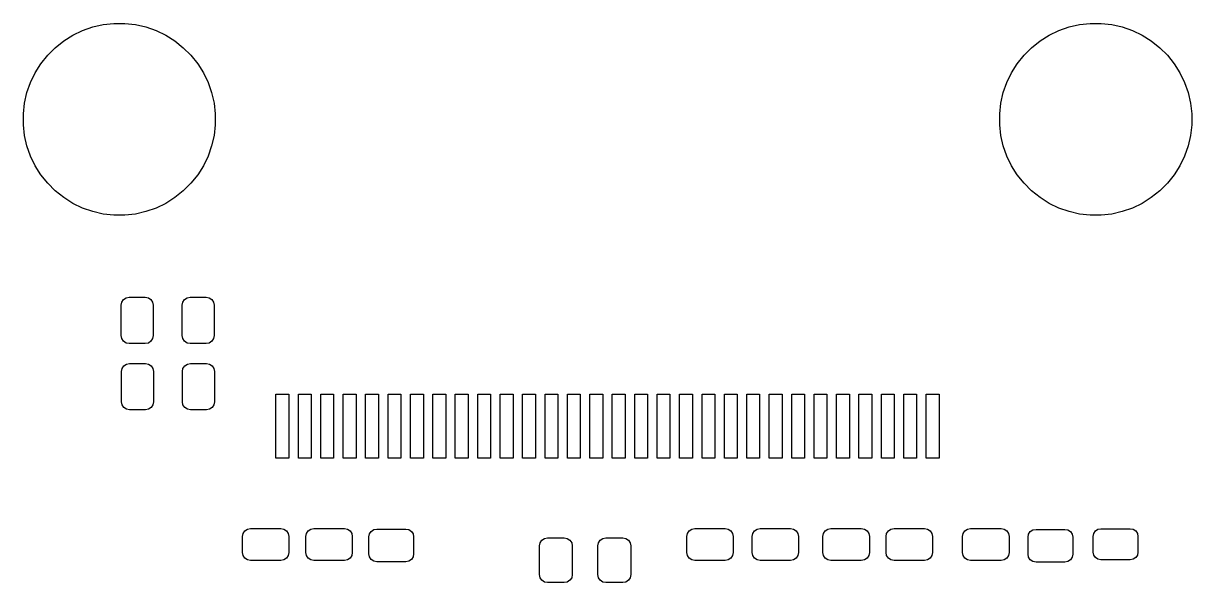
# Model space of a CAD drawing. Extents: x -0.72 to 0.72, y -0.54 to 0.92.
# Drawn here: x -0.72 to 0.716, y 0.232 to 0.92 of the extents above; entities that cross this region are included whole.
import ezdxf

# ---------------------------------------------------------------- set-up
doc = ezdxf.new("R2010")
doc.units = 0
doc.header["$MEASUREMENT"] = 0
doc.layers.add('BLACK', color=7, linetype='CONTINUOUS')

msp = doc.modelspace()

# ---------------------------------------------------------------- linework, layer by layer
at = {"layer": 'BLACK', "linetype": 'CONTINUOUS'}
for p, q in [((-0.6218, 0.9184), (-0.6086, 0.9199)), ((-0.6086, 0.9199), (-0.5953, 0.9199)), ((-0.5953, 0.9199), (-0.5822, 0.9184)), ((0.5782, 0.9184), (0.5914, 0.9199)), ((0.5914, 0.9199), (0.6047, 0.9199)), ((0.6047, 0.9199), (0.6178, 0.9184)), ((-0.6703, 0.8983), (-0.6591, 0.9053)), ((-0.6591, 0.9053), (-0.6472, 0.9111)), ((-0.6472, 0.9111), (-0.6347, 0.9155)), ((-0.6347, 0.9155), (-0.6218, 0.9184)), ((-0.5822, 0.9184), (-0.5693, 0.9155)), ((-0.5693, 0.9155), (-0.5568, 0.9111)), ((-0.5568, 0.9111), (-0.5448, 0.9053)), ((-0.5448, 0.9053), (-0.5336, 0.8983)), ((0.5297, 0.8983), (0.5409, 0.9053)), ((0.5409, 0.9053), (0.5528, 0.9111)), ((0.5528, 0.9111), (0.5653, 0.9155)), ((0.5653, 0.9155), (0.5782, 0.9184)), ((0.6178, 0.9184), (0.6307, 0.9155)), ((0.6307, 0.9155), (0.6432, 0.9111)), ((0.6432, 0.9111), (0.6552, 0.9053)), ((0.6552, 0.9053), (0.6664, 0.8983)), ((-0.6807, 0.89), (-0.6703, 0.8983)), ((-0.5336, 0.8983), (-0.5233, 0.89)), ((0.5193, 0.89), (0.5297, 0.8983)), ((0.6664, 0.8983), (0.6767, 0.89)), ((-0.6983, 0.8703), (-0.69, 0.8807)), ((-0.69, 0.8807), (-0.6807, 0.89)), ((-0.5233, 0.89), (-0.5139, 0.8807)), ((-0.5139, 0.8807), (-0.5056, 0.8703)), ((0.5017, 0.8703), (0.51, 0.8807)), ((0.51, 0.8807), (0.5193, 0.89)), ((0.6767, 0.89), (0.6861, 0.8807)), ((0.6861, 0.8807), (0.6944, 0.8703)), ((-0.7053, 0.8591), (-0.6983, 0.8703)), ((-0.5056, 0.8703), (-0.4986, 0.8591)), ((0.4947, 0.8591), (0.5017, 0.8703)), ((0.6944, 0.8703), (0.7014, 0.8591)), ((-0.7155, 0.8347), (-0.7111, 0.8472)), ((-0.7111, 0.8472), (-0.7053, 0.8591)), ((-0.4986, 0.8591), (-0.4928, 0.8472)), ((-0.4928, 0.8472), (-0.4885, 0.8347)), ((0.4845, 0.8347), (0.4889, 0.8472)), ((0.4889, 0.8472), (0.4947, 0.8591)), ((0.7014, 0.8591), (0.7072, 0.8472)), ((0.7072, 0.8472), (0.7115, 0.8347)), ((-0.7184, 0.8218), (-0.7155, 0.8347)), ((-0.4885, 0.8347), (-0.4855, 0.8218)), ((0.4816, 0.8218), (0.4845, 0.8347)), ((0.7115, 0.8347), (0.7145, 0.8218)), ((-0.7199, 0.8086), (-0.7184, 0.8218)), ((-0.4855, 0.8218), (-0.484, 0.8086)), ((0.4801, 0.8086), (0.4816, 0.8218)), ((0.7145, 0.8218), (0.716, 0.8086)), ((-0.7199, 0.7953), (-0.7199, 0.8086)), ((-0.484, 0.8086), (-0.484, 0.7953)), ((0.4801, 0.7953), (0.4801, 0.8086)), ((0.716, 0.8086), (0.716, 0.7953)), ((-0.7184, 0.7822), (-0.7199, 0.7953)), ((-0.484, 0.7953), (-0.4855, 0.7822)), ((0.4816, 0.7822), (0.4801, 0.7953)), ((0.716, 0.7953), (0.7145, 0.7822)), ((-0.7155, 0.7693), (-0.7184, 0.7822)), ((-0.4855, 0.7822), (-0.4885, 0.7693)), ((0.4845, 0.7693), (0.4816, 0.7822)), ((0.7145, 0.7822), (0.7115, 0.7693)), ((-0.7111, 0.7568), (-0.7155, 0.7693)), ((-0.4885, 0.7693), (-0.4928, 0.7568)), ((0.4889, 0.7568), (0.4845, 0.7693)), ((0.7115, 0.7693), (0.7072, 0.7568)), ((-0.7053, 0.7448), (-0.7111, 0.7568)), ((-0.4928, 0.7568), (-0.4986, 0.7448)), ((0.4947, 0.7448), (0.4889, 0.7568)), ((0.7072, 0.7568), (0.7014, 0.7448)), ((-0.6983, 0.7336), (-0.7053, 0.7448)), ((-0.69, 0.7233), (-0.6983, 0.7336)), ((-0.5056, 0.7336), (-0.5139, 0.7233)), ((-0.4986, 0.7448), (-0.5056, 0.7336)), ((0.5017, 0.7336), (0.4947, 0.7448)), ((0.51, 0.7233), (0.5017, 0.7336)), ((0.6944, 0.7336), (0.6861, 0.7233)), ((0.7014, 0.7448), (0.6944, 0.7336)), ((-0.6807, 0.7139), (-0.69, 0.7233)), ((-0.5139, 0.7233), (-0.5233, 0.7139)), ((0.5193, 0.7139), (0.51, 0.7233)), ((0.6861, 0.7233), (0.6767, 0.7139)), ((-0.6703, 0.7056), (-0.6807, 0.7139)), ((-0.6591, 0.6986), (-0.6703, 0.7056)), ((-0.5336, 0.7056), (-0.5448, 0.6986)), ((-0.5233, 0.7139), (-0.5336, 0.7056)), ((0.5297, 0.7056), (0.5193, 0.7139)), ((0.5409, 0.6986), (0.5297, 0.7056)), ((0.6664, 0.7056), (0.6552, 0.6986)), ((0.6767, 0.7139), (0.6664, 0.7056)), ((-0.6472, 0.6928), (-0.6591, 0.6986)), ((-0.6347, 0.6885), (-0.6472, 0.6928)), ((-0.5568, 0.6928), (-0.5693, 0.6885)), ((-0.5448, 0.6986), (-0.5568, 0.6928)), ((0.5528, 0.6928), (0.5409, 0.6986)), ((0.5653, 0.6885), (0.5528, 0.6928)), ((0.6432, 0.6928), (0.6307, 0.6885)), ((0.6552, 0.6986), (0.6432, 0.6928)), ((-0.6218, 0.6855), (-0.6347, 0.6885)), ((-0.6086, 0.684), (-0.6218, 0.6855)), ((-0.5953, 0.684), (-0.6086, 0.684)), ((-0.5822, 0.6855), (-0.5953, 0.684)), ((-0.5693, 0.6885), (-0.5822, 0.6855)), ((0.5782, 0.6855), (0.5653, 0.6885)), ((0.5914, 0.684), (0.5782, 0.6855)), ((0.6047, 0.684), (0.5914, 0.684)), ((0.6178, 0.6855), (0.6047, 0.684)), ((0.6307, 0.6885), (0.6178, 0.6855)), ((-0.5996, 0.5734), (-0.5989, 0.5772)), ((-0.5989, 0.5772), (-0.5967, 0.5804)), ((-0.5967, 0.5804), (-0.5935, 0.5825)), ((-0.5935, 0.5825), (-0.5898, 0.5833)), ((-0.5898, 0.5833), (-0.5701, 0.5833)), ((-0.5701, 0.5833), (-0.5663, 0.5825)), ((-0.5663, 0.5825), (-0.5631, 0.5804)), ((-0.5631, 0.5804), (-0.561, 0.5772)), ((-0.561, 0.5772), (-0.5602, 0.5734)), ((-0.5248, 0.5734), (-0.5241, 0.5772)), ((-0.5241, 0.5772), (-0.5219, 0.5804)), ((-0.5219, 0.5804), (-0.5187, 0.5825)), ((-0.5187, 0.5825), (-0.515, 0.5833)), ((-0.515, 0.5833), (-0.4953, 0.5833)), ((-0.4953, 0.5833), (-0.4915, 0.5825)), ((-0.4915, 0.5825), (-0.4883, 0.5804)), ((-0.4883, 0.5804), (-0.4862, 0.5772)), ((-0.4862, 0.5772), (-0.4854, 0.5734)), ((-0.5996, 0.536), (-0.5996, 0.5734)), ((-0.5602, 0.5734), (-0.5602, 0.536)), ((-0.5248, 0.536), (-0.5248, 0.5734)), ((-0.4854, 0.5734), (-0.4854, 0.536)), ((-0.5989, 0.5323), (-0.5996, 0.536)), ((-0.5967, 0.5291), (-0.5989, 0.5323)), ((-0.561, 0.5323), (-0.5631, 0.5291)), ((-0.5602, 0.536), (-0.561, 0.5323)), ((-0.5241, 0.5323), (-0.5248, 0.536)), ((-0.5219, 0.5291), (-0.5241, 0.5323)), ((-0.4862, 0.5323), (-0.4883, 0.5291)), ((-0.4854, 0.536), (-0.4862, 0.5323)), ((-0.5935, 0.5269), (-0.5967, 0.5291)), ((-0.5898, 0.5262), (-0.5935, 0.5269)), ((-0.5701, 0.5262), (-0.5898, 0.5262)), ((-0.5663, 0.5269), (-0.5701, 0.5262)), ((-0.5631, 0.5291), (-0.5663, 0.5269)), ((-0.5187, 0.5269), (-0.5219, 0.5291)), ((-0.515, 0.5262), (-0.5187, 0.5269)), ((-0.4953, 0.5262), (-0.515, 0.5262)), ((-0.4915, 0.5269), (-0.4953, 0.5262)), ((-0.4883, 0.5291), (-0.4915, 0.5269)), ((-0.5992, 0.4919), (-0.5985, 0.4957)), ((-0.5992, 0.4545), (-0.5992, 0.4919)), ((-0.5985, 0.4957), (-0.5963, 0.4989)), ((-0.5963, 0.4989), (-0.5931, 0.501)), ((-0.5931, 0.501), (-0.5894, 0.5018)), ((-0.5894, 0.5018), (-0.5697, 0.5018)), ((-0.5697, 0.5018), (-0.5659, 0.501)), ((-0.5659, 0.501), (-0.5627, 0.4989)), ((-0.5627, 0.4989), (-0.5606, 0.4957)), ((-0.5606, 0.4957), (-0.5598, 0.4919)), ((-0.5598, 0.4919), (-0.5598, 0.4545)), ((-0.5244, 0.4919), (-0.5237, 0.4957)), ((-0.5244, 0.4545), (-0.5244, 0.4919)), ((-0.5237, 0.4957), (-0.5215, 0.4989)), ((-0.5215, 0.4989), (-0.5183, 0.501)), ((-0.5183, 0.501), (-0.5146, 0.5018)), ((-0.5146, 0.5018), (-0.4949, 0.5018)), ((-0.4949, 0.5018), (-0.4911, 0.501)), ((-0.4911, 0.501), (-0.4879, 0.4989)), ((-0.4879, 0.4989), (-0.4858, 0.4957)), ((-0.4858, 0.4957), (-0.485, 0.4919)), ((-0.485, 0.4919), (-0.485, 0.4545)), ((-0.4094, 0.3852), (-0.4094, 0.464)), ((-0.4094, 0.464), (-0.3937, 0.464)), ((-0.3937, 0.464), (-0.3937, 0.3852)), ((-0.3819, 0.3852), (-0.3819, 0.464)), ((-0.3819, 0.464), (-0.3661, 0.464)), ((-0.3661, 0.464), (-0.3661, 0.3852)), ((-0.3543, 0.3852), (-0.3543, 0.464)), ((-0.3543, 0.464), (-0.3386, 0.464)), ((-0.3386, 0.464), (-0.3386, 0.3852)), ((-0.3268, 0.3852), (-0.3268, 0.464)), ((-0.3268, 0.464), (-0.311, 0.464)), ((-0.311, 0.464), (-0.311, 0.3852)), ((-0.2992, 0.3852), (-0.2992, 0.464)), ((-0.2992, 0.464), (-0.2835, 0.464)), ((-0.2835, 0.464), (-0.2835, 0.3852)), ((-0.2717, 0.3852), (-0.2717, 0.464)), ((-0.2717, 0.464), (-0.2559, 0.464)), ((-0.2559, 0.464), (-0.2559, 0.3852)), ((-0.2441, 0.3852), (-0.2441, 0.464)), ((-0.2441, 0.464), (-0.2283, 0.464)), ((-0.2283, 0.464), (-0.2283, 0.3852)), ((-0.2165, 0.3852), (-0.2165, 0.464)), ((-0.2165, 0.464), (-0.2008, 0.464)), ((-0.2008, 0.464), (-0.2008, 0.3852)), ((-0.189, 0.3852), (-0.189, 0.464)), ((-0.189, 0.464), (-0.1732, 0.464)), ((-0.1732, 0.464), (-0.1732, 0.3852)), ((-0.1614, 0.3852), (-0.1614, 0.464)), ((-0.1614, 0.464), (-0.1457, 0.464)), ((-0.1457, 0.464), (-0.1457, 0.3852)), ((-0.1339, 0.3852), (-0.1339, 0.464)), ((-0.1339, 0.464), (-0.1181, 0.464)), ((-0.1181, 0.464), (-0.1181, 0.3852)), ((-0.1063, 0.3852), (-0.1063, 0.464)), ((-0.1063, 0.464), (-0.0906, 0.464)), ((-0.0906, 0.464), (-0.0906, 0.3852)), ((-0.0787, 0.3852), (-0.0787, 0.464)), ((-0.0787, 0.464), (-0.063, 0.464)), ((-0.063, 0.464), (-0.063, 0.3852)), ((-0.0512, 0.3852), (-0.0512, 0.464)), ((-0.0512, 0.464), (-0.0354, 0.464)), ((-0.0354, 0.464), (-0.0354, 0.3852)), ((-0.0236, 0.3852), (-0.0236, 0.464)), ((-0.0236, 0.464), (-0.0079, 0.464)), ((-0.0079, 0.464), (-0.0079, 0.3852)), ((0.0039, 0.3852), (0.0039, 0.464)), ((0.0039, 0.464), (0.0197, 0.464)), ((0.0197, 0.464), (0.0197, 0.3852)), ((0.0315, 0.3852), (0.0315, 0.464)), ((0.0315, 0.464), (0.0472, 0.464)), ((0.0472, 0.464), (0.0472, 0.3852)), ((0.0591, 0.3852), (0.0591, 0.464)), ((0.0591, 0.464), (0.0748, 0.464)), ((0.0748, 0.464), (0.0748, 0.3852)), ((0.0866, 0.3852), (0.0866, 0.464)), ((0.0866, 0.464), (0.1024, 0.464)), ((0.1024, 0.464), (0.1024, 0.3852)), ((0.1142, 0.3852), (0.1142, 0.464)), ((0.1142, 0.464), (0.1299, 0.464)), ((0.1299, 0.464), (0.1299, 0.3852)), ((0.1417, 0.3852), (0.1417, 0.464)), ((0.1417, 0.464), (0.1575, 0.464)), ((0.1575, 0.464), (0.1575, 0.3852)), ((0.1693, 0.3852), (0.1693, 0.464)), ((0.1693, 0.464), (0.185, 0.464)), ((0.185, 0.464), (0.185, 0.3852)), ((0.1969, 0.3852), (0.1969, 0.464)), ((0.1969, 0.464), (0.2126, 0.464)), ((0.2126, 0.464), (0.2126, 0.3852)), ((0.2244, 0.3852), (0.2244, 0.464)), ((0.2244, 0.464), (0.2402, 0.464)), ((0.2402, 0.464), (0.2402, 0.3852)), ((0.252, 0.3852), (0.252, 0.464)), ((0.252, 0.464), (0.2677, 0.464)), ((0.2677, 0.464), (0.2677, 0.3852)), ((0.2795, 0.3852), (0.2795, 0.464)), ((0.2795, 0.464), (0.2953, 0.464)), ((0.2953, 0.464), (0.2953, 0.3852)), ((0.3071, 0.3852), (0.3071, 0.464)), ((0.3071, 0.464), (0.3228, 0.464)), ((0.3228, 0.464), (0.3228, 0.3852)), ((0.3346, 0.3852), (0.3346, 0.464)), ((0.3346, 0.464), (0.3504, 0.464)), ((0.3504, 0.464), (0.3504, 0.3852)), ((0.3622, 0.3852), (0.3622, 0.464)), ((0.3622, 0.464), (0.378, 0.464)), ((0.378, 0.464), (0.378, 0.3852)), ((0.3898, 0.3852), (0.3898, 0.464)), ((0.3898, 0.464), (0.4055, 0.464)), ((0.4055, 0.464), (0.4055, 0.3852)), ((-0.5985, 0.4508), (-0.5992, 0.4545)), ((-0.5963, 0.4476), (-0.5985, 0.4508)), ((-0.5931, 0.4454), (-0.5963, 0.4476)), ((-0.5894, 0.4447), (-0.5931, 0.4454)), ((-0.5659, 0.4454), (-0.5697, 0.4447)), ((-0.5627, 0.4476), (-0.5659, 0.4454)), ((-0.5606, 0.4508), (-0.5627, 0.4476)), ((-0.5598, 0.4545), (-0.5606, 0.4508)), ((-0.5237, 0.4508), (-0.5244, 0.4545)), ((-0.5215, 0.4476), (-0.5237, 0.4508)), ((-0.5183, 0.4454), (-0.5215, 0.4476)), ((-0.5146, 0.4447), (-0.5183, 0.4454)), ((-0.4911, 0.4454), (-0.4949, 0.4447)), ((-0.4879, 0.4476), (-0.4911, 0.4454)), ((-0.4858, 0.4508), (-0.4879, 0.4476)), ((-0.485, 0.4545), (-0.4858, 0.4508)), ((-0.5697, 0.4447), (-0.5894, 0.4447)), ((-0.4949, 0.4447), (-0.5146, 0.4447)), ((-0.3937, 0.3852), (-0.4094, 0.3852)), ((-0.3661, 0.3852), (-0.3819, 0.3852)), ((-0.3386, 0.3852), (-0.3543, 0.3852)), ((-0.311, 0.3852), (-0.3268, 0.3852)), ((-0.2835, 0.3852), (-0.2992, 0.3852)), ((-0.2559, 0.3852), (-0.2717, 0.3852)), ((-0.2283, 0.3852), (-0.2441, 0.3852)), ((-0.2008, 0.3852), (-0.2165, 0.3852)), ((-0.1732, 0.3852), (-0.189, 0.3852)), ((-0.1457, 0.3852), (-0.1614, 0.3852)), ((-0.1181, 0.3852), (-0.1339, 0.3852)), ((-0.0906, 0.3852), (-0.1063, 0.3852)), ((-0.063, 0.3852), (-0.0787, 0.3852)), ((-0.0354, 0.3852), (-0.0512, 0.3852)), ((-0.0079, 0.3852), (-0.0236, 0.3852)), ((0.0197, 0.3852), (0.0039, 0.3852)), ((0.0472, 0.3852), (0.0315, 0.3852)), ((0.0748, 0.3852), (0.0591, 0.3852)), ((0.1024, 0.3852), (0.0866, 0.3852)), ((0.1299, 0.3852), (0.1142, 0.3852)), ((0.1575, 0.3852), (0.1417, 0.3852)), ((0.185, 0.3852), (0.1693, 0.3852)), ((0.2126, 0.3852), (0.1969, 0.3852)), ((0.2402, 0.3852), (0.2244, 0.3852)), ((0.2677, 0.3852), (0.252, 0.3852)), ((0.2953, 0.3852), (0.2795, 0.3852)), ((0.3228, 0.3852), (0.3071, 0.3852)), ((0.3504, 0.3852), (0.3346, 0.3852)), ((0.378, 0.3852), (0.3622, 0.3852)), ((0.4055, 0.3852), (0.3898, 0.3852)), ((-0.4506, 0.289), (-0.4498, 0.2927)), ((-0.4506, 0.2693), (-0.4506, 0.289)), ((-0.4498, 0.2927), (-0.4477, 0.2959)), ((-0.4477, 0.2959), (-0.4445, 0.2981)), ((-0.4445, 0.2981), (-0.4407, 0.2988)), ((-0.4407, 0.2988), (-0.4033, 0.2988)), ((-0.4033, 0.2988), (-0.3996, 0.2981)), ((-0.3996, 0.2981), (-0.3964, 0.2959)), ((-0.3964, 0.2959), (-0.3943, 0.2927)), ((-0.3943, 0.2927), (-0.3935, 0.289)), ((-0.3935, 0.289), (-0.3935, 0.2693)), ((-0.3726, 0.289), (-0.3719, 0.2927)), ((-0.3726, 0.2693), (-0.3726, 0.289)), ((-0.3719, 0.2927), (-0.3698, 0.2959)), ((-0.3698, 0.2959), (-0.3666, 0.2981)), ((-0.3666, 0.2981), (-0.3628, 0.2988)), ((-0.3628, 0.2988), (-0.3254, 0.2988)), ((-0.3254, 0.2988), (-0.3216, 0.2981)), ((-0.3216, 0.2981), (-0.3184, 0.2959)), ((-0.3184, 0.2959), (-0.3163, 0.2927)), ((-0.3163, 0.2927), (-0.3156, 0.289)), ((-0.3156, 0.289), (-0.3156, 0.2693)), ((-0.2953, 0.2884), (-0.2945, 0.2922)), ((-0.2953, 0.2677), (-0.2953, 0.2884)), ((-0.2945, 0.2922), (-0.2924, 0.2953)), ((-0.2924, 0.2953), (-0.2892, 0.2975)), ((-0.2892, 0.2975), (-0.2854, 0.2982)), ((-0.2854, 0.2982), (-0.25, 0.2982)), ((-0.25, 0.2982), (-0.2462, 0.2975)), ((-0.2462, 0.2975), (-0.243, 0.2953)), ((-0.243, 0.2953), (-0.2409, 0.2922)), ((-0.2409, 0.2922), (-0.2402, 0.2884)), ((-0.2402, 0.2884), (-0.2402, 0.2677)), ((-0.0796, 0.2867), (-0.0758, 0.2874)), ((-0.0758, 0.2874), (-0.0551, 0.2874)), ((-0.0551, 0.2874), (-0.0514, 0.2867)), ((-0.0077, 0.2867), (-0.0039, 0.2874)), ((-0.0039, 0.2874), (0.0167, 0.2874)), ((0.0167, 0.2874), (0.0205, 0.2867)), ((0.0955, 0.289), (0.0962, 0.2927)), ((0.0955, 0.2693), (0.0955, 0.289)), ((0.0962, 0.2927), (0.0984, 0.2959)), ((0.0984, 0.2959), (0.1015, 0.2981)), ((0.1015, 0.2981), (0.1053, 0.2988)), ((0.1053, 0.2988), (0.1427, 0.2988)), ((0.1427, 0.2988), (0.1465, 0.2981)), ((0.1465, 0.2981), (0.1497, 0.2959)), ((0.1497, 0.2959), (0.1518, 0.2927)), ((0.1518, 0.2927), (0.1526, 0.289)), ((0.1526, 0.289), (0.1526, 0.2693)), ((0.1758, 0.289), (0.1765, 0.2927)), ((0.1758, 0.2693), (0.1758, 0.289)), ((0.1765, 0.2927), (0.1787, 0.2959)), ((0.1787, 0.2959), (0.1819, 0.2981)), ((0.1819, 0.2981), (0.1856, 0.2988)), ((0.1856, 0.2988), (0.223, 0.2988)), ((0.223, 0.2988), (0.2268, 0.2981)), ((0.2268, 0.2981), (0.23, 0.2959)), ((0.23, 0.2959), (0.2321, 0.2927)), ((0.2321, 0.2927), (0.2329, 0.289)), ((0.2329, 0.289), (0.2329, 0.2693)), ((0.2628, 0.289), (0.2635, 0.2927)), ((0.2628, 0.2693), (0.2628, 0.289)), ((0.2635, 0.2927), (0.2657, 0.2959)), ((0.2657, 0.2959), (0.2689, 0.2981)), ((0.2689, 0.2981), (0.2726, 0.2988)), ((0.2726, 0.2988), (0.31, 0.2988)), ((0.31, 0.2988), (0.3138, 0.2981)), ((0.3138, 0.2981), (0.317, 0.2959)), ((0.317, 0.2959), (0.3191, 0.2927)), ((0.3191, 0.2927), (0.3199, 0.289)), ((0.3199, 0.289), (0.3199, 0.2693)), ((0.3404, 0.289), (0.3411, 0.2927)), ((0.3404, 0.2693), (0.3404, 0.289)), ((0.3411, 0.2927), (0.3432, 0.2959)), ((0.3432, 0.2959), (0.3464, 0.2981)), ((0.3464, 0.2981), (0.3502, 0.2988)), ((0.3502, 0.2988), (0.3876, 0.2988)), ((0.3876, 0.2988), (0.3914, 0.2981)), ((0.3914, 0.2981), (0.3946, 0.2959)), ((0.3946, 0.2959), (0.3967, 0.2927)), ((0.3967, 0.2927), (0.3974, 0.289)), ((0.3974, 0.289), (0.3974, 0.2693)), ((0.4344, 0.289), (0.4352, 0.2927)), ((0.4344, 0.2693), (0.4344, 0.289)), ((0.4352, 0.2927), (0.4373, 0.2959)), ((0.4373, 0.2959), (0.4405, 0.2981)), ((0.4405, 0.2981), (0.4443, 0.2988)), ((0.4443, 0.2988), (0.4817, 0.2988)), ((0.4817, 0.2988), (0.4855, 0.2981)), ((0.4855, 0.2981), (0.4887, 0.2959)), ((0.4887, 0.2959), (0.4908, 0.2927)), ((0.4908, 0.2927), (0.4915, 0.289)), ((0.4915, 0.289), (0.4915, 0.2693)), ((0.5149, 0.288), (0.5156, 0.2918)), ((0.5149, 0.2673), (0.5149, 0.288)), ((0.5156, 0.2918), (0.5177, 0.295)), ((0.5177, 0.295), (0.5209, 0.2971)), ((0.5209, 0.2971), (0.5247, 0.2978)), ((0.5247, 0.2978), (0.5601, 0.2978)), ((0.5601, 0.2978), (0.5639, 0.2971)), ((0.5639, 0.2971), (0.5671, 0.295)), ((0.5671, 0.295), (0.5692, 0.2918)), ((0.5692, 0.2918), (0.57, 0.288)), ((0.57, 0.288), (0.57, 0.2673)), ((0.5949, 0.289), (0.5956, 0.2927)), ((0.5949, 0.2698), (0.5949, 0.289)), ((0.5956, 0.2927), (0.5977, 0.2958)), ((0.5977, 0.2958), (0.6008, 0.2979)), ((0.6008, 0.2979), (0.6045, 0.2986)), ((0.6045, 0.2986), (0.6404, 0.2986)), ((0.6404, 0.2986), (0.6441, 0.2979)), ((0.6441, 0.2979), (0.6472, 0.2958)), ((0.6472, 0.2958), (0.6493, 0.2927)), ((0.6493, 0.2927), (0.65, 0.289)), ((0.65, 0.289), (0.65, 0.2698)), ((-0.0856, 0.2776), (-0.0849, 0.2813)), ((-0.0856, 0.2421), (-0.0856, 0.2776)), ((-0.0849, 0.2813), (-0.0827, 0.2845)), ((-0.0827, 0.2845), (-0.0796, 0.2867)), ((-0.0514, 0.2867), (-0.0482, 0.2845)), ((-0.0482, 0.2845), (-0.046, 0.2813)), ((-0.046, 0.2813), (-0.0453, 0.2776)), ((-0.0453, 0.2776), (-0.0453, 0.2421)), ((-0.0138, 0.2776), (-0.013, 0.2813)), ((-0.0138, 0.2421), (-0.0138, 0.2776)), ((-0.013, 0.2813), (-0.0109, 0.2845)), ((-0.0109, 0.2845), (-0.0077, 0.2867)), ((0.0205, 0.2867), (0.0237, 0.2845)), ((0.0237, 0.2845), (0.0258, 0.2813)), ((0.0258, 0.2813), (0.0266, 0.2776)), ((0.0266, 0.2776), (0.0266, 0.2421)), ((-0.4498, 0.2655), (-0.4506, 0.2693)), ((-0.4477, 0.2623), (-0.4498, 0.2655)), ((-0.4445, 0.2602), (-0.4477, 0.2623)), ((-0.4407, 0.2594), (-0.4445, 0.2602)), ((-0.4033, 0.2594), (-0.4407, 0.2594)), ((-0.3996, 0.2602), (-0.4033, 0.2594)), ((-0.3964, 0.2623), (-0.3996, 0.2602)), ((-0.3943, 0.2655), (-0.3964, 0.2623)), ((-0.3935, 0.2693), (-0.3943, 0.2655)), ((-0.3719, 0.2655), (-0.3726, 0.2693)), ((-0.3698, 0.2623), (-0.3719, 0.2655)), ((-0.3666, 0.2602), (-0.3698, 0.2623)), ((-0.3628, 0.2594), (-0.3666, 0.2602)), ((-0.3254, 0.2594), (-0.3628, 0.2594)), ((-0.3216, 0.2602), (-0.3254, 0.2594)), ((-0.3184, 0.2623), (-0.3216, 0.2602)), ((-0.3163, 0.2655), (-0.3184, 0.2623)), ((-0.3156, 0.2693), (-0.3163, 0.2655)), ((-0.2945, 0.2639), (-0.2953, 0.2677)), ((-0.2924, 0.2608), (-0.2945, 0.2639)), ((-0.2892, 0.2586), (-0.2924, 0.2608)), ((-0.2854, 0.2579), (-0.2892, 0.2586)), ((-0.2462, 0.2586), (-0.25, 0.2579)), ((-0.243, 0.2608), (-0.2462, 0.2586)), ((-0.2409, 0.2639), (-0.243, 0.2608)), ((-0.2402, 0.2677), (-0.2409, 0.2639)), ((0.0962, 0.2655), (0.0955, 0.2693)), ((0.0984, 0.2623), (0.0962, 0.2655)), ((0.1015, 0.2602), (0.0984, 0.2623)), ((0.1053, 0.2594), (0.1015, 0.2602)), ((0.1427, 0.2594), (0.1053, 0.2594)), ((0.1465, 0.2602), (0.1427, 0.2594)), ((0.1497, 0.2623), (0.1465, 0.2602)), ((0.1518, 0.2655), (0.1497, 0.2623)), ((0.1526, 0.2693), (0.1518, 0.2655)), ((0.1765, 0.2655), (0.1758, 0.2693)), ((0.1787, 0.2623), (0.1765, 0.2655)), ((0.1819, 0.2602), (0.1787, 0.2623)), ((0.1856, 0.2594), (0.1819, 0.2602)), ((0.223, 0.2594), (0.1856, 0.2594)), ((0.2268, 0.2602), (0.223, 0.2594)), ((0.23, 0.2623), (0.2268, 0.2602)), ((0.2321, 0.2655), (0.23, 0.2623)), ((0.2329, 0.2693), (0.2321, 0.2655)), ((0.2635, 0.2655), (0.2628, 0.2693)), ((0.2657, 0.2623), (0.2635, 0.2655)), ((0.2689, 0.2602), (0.2657, 0.2623)), ((0.2726, 0.2594), (0.2689, 0.2602)), ((0.31, 0.2594), (0.2726, 0.2594)), ((0.3138, 0.2602), (0.31, 0.2594)), ((0.317, 0.2623), (0.3138, 0.2602)), ((0.3191, 0.2655), (0.317, 0.2623)), ((0.3199, 0.2693), (0.3191, 0.2655)), ((0.3411, 0.2655), (0.3404, 0.2693)), ((0.3432, 0.2623), (0.3411, 0.2655)), ((0.3464, 0.2602), (0.3432, 0.2623)), ((0.3502, 0.2594), (0.3464, 0.2602)), ((0.3876, 0.2594), (0.3502, 0.2594)), ((0.3914, 0.2602), (0.3876, 0.2594)), ((0.3946, 0.2623), (0.3914, 0.2602)), ((0.3967, 0.2655), (0.3946, 0.2623)), ((0.3974, 0.2693), (0.3967, 0.2655)), ((0.4352, 0.2655), (0.4344, 0.2693)), ((0.4373, 0.2623), (0.4352, 0.2655)), ((0.4405, 0.2602), (0.4373, 0.2623)), ((0.4443, 0.2594), (0.4405, 0.2602)), ((0.4817, 0.2594), (0.4443, 0.2594)), ((0.4855, 0.2602), (0.4817, 0.2594)), ((0.4887, 0.2623), (0.4855, 0.2602)), ((0.4908, 0.2655), (0.4887, 0.2623)), ((0.4915, 0.2693), (0.4908, 0.2655)), ((0.5156, 0.2636), (0.5149, 0.2673)), ((0.5177, 0.2604), (0.5156, 0.2636)), ((0.5209, 0.2582), (0.5177, 0.2604)), ((0.5671, 0.2604), (0.5639, 0.2582)), ((0.5692, 0.2636), (0.5671, 0.2604)), ((0.57, 0.2673), (0.5692, 0.2636)), ((0.5956, 0.2662), (0.5949, 0.2698)), ((0.5977, 0.263), (0.5956, 0.2662)), ((0.6008, 0.261), (0.5977, 0.263)), ((0.6045, 0.2602), (0.6008, 0.261)), ((0.6404, 0.2602), (0.6045, 0.2602)), ((0.6441, 0.261), (0.6404, 0.2602)), ((0.6472, 0.263), (0.6441, 0.261)), ((0.6493, 0.2662), (0.6472, 0.263)), ((0.65, 0.2698), (0.6493, 0.2662)), ((-0.25, 0.2579), (-0.2854, 0.2579)), ((0.5247, 0.2575), (0.5209, 0.2582)), ((0.5601, 0.2575), (0.5247, 0.2575)), ((0.5639, 0.2582), (0.5601, 0.2575)), ((-0.0849, 0.2384), (-0.0856, 0.2421)), ((-0.0827, 0.2352), (-0.0849, 0.2384)), ((-0.0796, 0.233), (-0.0827, 0.2352)), ((-0.0758, 0.2323), (-0.0796, 0.233)), ((-0.0551, 0.2323), (-0.0758, 0.2323)), ((-0.0514, 0.233), (-0.0551, 0.2323)), ((-0.0482, 0.2352), (-0.0514, 0.233)), ((-0.046, 0.2384), (-0.0482, 0.2352)), ((-0.0453, 0.2421), (-0.046, 0.2384)), ((-0.013, 0.2384), (-0.0138, 0.2421)), ((-0.0109, 0.2352), (-0.013, 0.2384)), ((-0.0077, 0.233), (-0.0109, 0.2352)), ((-0.0039, 0.2323), (-0.0077, 0.233)), ((0.0167, 0.2323), (-0.0039, 0.2323)), ((0.0205, 0.233), (0.0167, 0.2323)), ((0.0237, 0.2352), (0.0205, 0.233)), ((0.0258, 0.2384), (0.0237, 0.2352)), ((0.0266, 0.2421), (0.0258, 0.2384))]:
    msp.add_line(p, q, dxfattribs=at)

doc.saveas('drawing.dxf')
